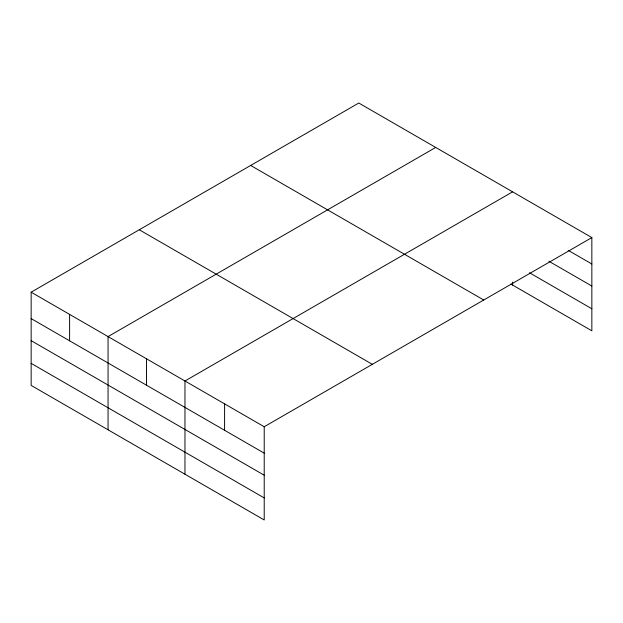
<?xml version="1.0" encoding="UTF-8"?>
<svg xmlns="http://www.w3.org/2000/svg" width="623" height="623" viewBox="0 0 623 623"><rect width="100%" height="100%" fill="white"/><g stroke="black" fill="none" stroke-linecap="round" stroke-linejoin="round"><path stroke-width="0.93" d="M31.15 292.187L264.214 426.747L264.214 519.971L31.15 385.411L31.15 292.187L358.786 103.029L591.85 237.589L591.85 330.813L510.938 284.096M435.695 147.433L108.059 336.591L108.059 429.815M512.612 191.837L184.969 380.996L184.969 474.22M264.214 426.747L591.85 237.589M568.246 250.368L591.85 263.996M548.855 261.224L591.85 286.043M529.472 272.749L591.85 308.759M250.664 165.453L483.728 300.013M139.272 229.77L372.336 364.323M31.15 318.602L264.214 453.155M31.15 340.649L264.214 475.209M31.15 363.365L264.214 497.925M512.612 282.188L512.612 285.061M224.591 403.875L224.591 430.283M146.514 358.793L146.514 385.209M69.605 314.389L69.605 340.804"/></g></svg>
